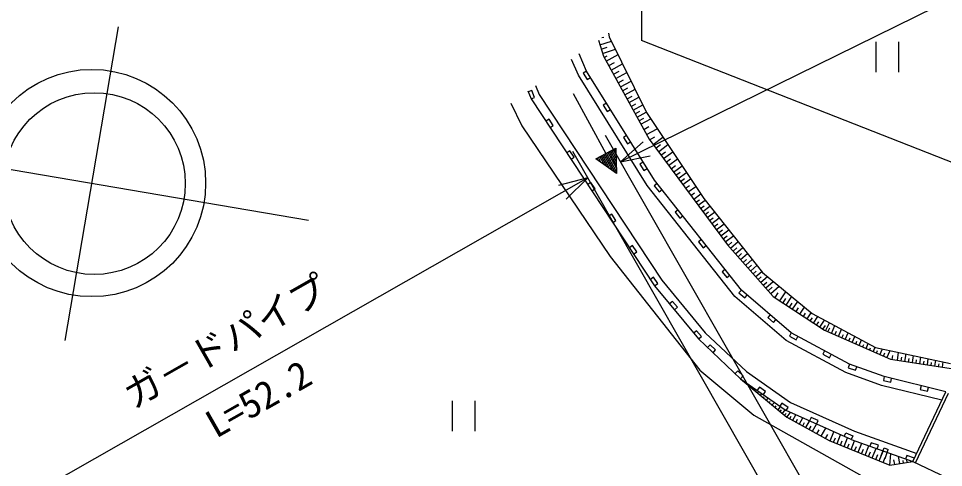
# Model space of a CAD drawing. Units: millimetres, scale not verified. Extents: x 40000 to 680000, y 20000 to 380000.
# Drawn here: x 269640 to 330638, y 318807 to 348446 of the extents above; entities that cross this region are included whole.
import ezdxf
from ezdxf.enums import TextEntityAlignment as Align

# ---------------------------------------------------------------- set-up
doc = ezdxf.new("R2010")
doc.units = ezdxf.units.MM
doc.header["$LTSCALE"] = 1000
for name, color, linetype, lineweight in [('M-BGD', 7, 'Continuous', 25), ('M-BMK-SRVR', 3, 'Continuous', 25), ('M-STR-STRC', 7, 'Continuous', 25)]:
    doc.layers.add(name, color=color, linetype=linetype, lineweight=lineweight)
doc.styles.add('@ＭＳ ゴシック', font='')
doc.styles.add('ＭＳ ゴシック', font='')
doc.styles.get('@ＭＳ ゴシック').set_extended_font_data('@MS Gothic')
doc.styles.get('ＭＳ ゴシック').set_extended_font_data('MS Gothic')

msp = doc.modelspace()

# ---------------------------------------------------------------- linework, layer by layer
at = {"layer": 'M-BGD'}
for p, q in [((272713, 327191), (276234, 347893)), ((308115, 347181), (308233, 347219)), ((308540, 347487), (308598, 347244)), ((308598, 347244), (311047, 342246)), ((307881, 347013), (308217, 345959)), ((307976, 346716), (308737, 346959)), ((308067, 346431), (308469, 346559)), ((326170, 346903), (326170, 344903)), ((327670, 346903), (327670, 344903)), ((307096, 344974), (306616, 346102)), ((308158, 346145), (309004, 346415)), ((308217, 345959), (311225, 340478)), ((308262, 345878), (308452, 345983)), ((308398, 345630), (309179, 346058)), ((306562, 344696), (306117, 345743)), ((308559, 345337), (308942, 345547)), ((308719, 345044), (309473, 345458)), ((311089, 337425), (306562, 344696)), ((307096, 344974), (306884, 344842)), ((306884, 344842), (307148, 344418)), ((311581, 337770), (307096, 344974)), ((308875, 344761), (309245, 344965)), ((309030, 344479), (309757, 344878)), ((307148, 344418), (307360, 344550)), ((309179, 344206), (309537, 344402)), ((309329, 343933), (310031, 344318)), ((303232, 343666), (303445, 343139)), ((303490, 343696), (303258, 343602)), ((303677, 343232), (303490, 343696)), ((303734, 344027), (303979, 343419)), ((306227, 343498), (308368, 339539)), ((309474, 343670), (309819, 343859)), ((309618, 343406), (310296, 343778)), ((302117, 342863), (302831, 341349)), ((303445, 343139), (303677, 343232)), ((303445, 343139), (311584, 330810)), ((303979, 343419), (312067, 331167)), ((308417, 342852), (308205, 342720)), ((309767, 343134), (310100, 343317)), ((309902, 342889), (310556, 343248)), ((310036, 342644), (310358, 342820)), ((308205, 342720), (308469, 342295)), ((308469, 342295), (308682, 342427)), ((310171, 342399), (310802, 342745)), ((310301, 342162), (310611, 342332)), ((310431, 341925), (311040, 342260)), ((311047, 342246), (314839, 336557)), ((304630, 341797), (304421, 341659)), ((304905, 341380), (304630, 341797)), ((310556, 341697), (310870, 341869)), ((310682, 341468), (311329, 341823)), ((302831, 341349), (308658, 332742)), ((304697, 341242), (304905, 341380)), ((310871, 341123), (311205, 341306)), ((311060, 340778), (311767, 341165)), ((309739, 340729), (309526, 340597)), ((309526, 340597), (309791, 340173)), ((311225, 340478), (316400, 333503)), ((311256, 340437), (311611, 340632)), ((311488, 340123), (312140, 340607)), ((307708, 339182), (309027, 339896)), ((309042, 339449), (308851, 339801)), ((309034, 339672), (308939, 339848)), ((309027, 339896), (309081, 338220)), ((309791, 340173), (310003, 340305)), ((311663, 339888), (311983, 340125)), ((311837, 339653), (312465, 340118)), ((306007, 339711), (305799, 339573)), ((306283, 339293), (306007, 339711)), ((306074, 339156), (306283, 339293)), ((309081, 338220), (307708, 339182)), ((307891, 339054), (307796, 339230)), ((308074, 338926), (307884, 339278)), ((308257, 338797), (307972, 339325)), ((308440, 338669), (308060, 339373)), ((308623, 338541), (308148, 339420)), ((308806, 338412), (308236, 339468)), ((308989, 338284), (308324, 339515)), ((309077, 338332), (308412, 339563)), ((309070, 338555), (308499, 339611)), ((309063, 338779), (308587, 339658)), ((309056, 339002), (308675, 339706)), ((309049, 339226), (308763, 339753)), ((312006, 339426), (312314, 339654)), ((312174, 339199), (312779, 339648)), ((312342, 338972), (312639, 339192)), ((312511, 338745), (313093, 339177)), ((310829, 338964), (310617, 338832)), ((310617, 338832), (310881, 338407)), ((312672, 338527), (312958, 338739)), ((312834, 338309), (313394, 338724)), ((310881, 338407), (311093, 338540)), ((312990, 338099), (313265, 338303)), ((313146, 337889), (313685, 338289)), ((307385, 337624), (307176, 337487)), ((307660, 337207), (307385, 337624)), ((316878, 330101), (311089, 337425)), ((311765, 337549), (311569, 337394)), ((311569, 337394), (311879, 337001)), ((317313, 330518), (311581, 337770)), ((313296, 337687), (313560, 337883)), ((313446, 337485), (313964, 337869)), ((313626, 337242), (313880, 337431)), ((313806, 337000), (314300, 337366)), ((307452, 337069), (307660, 337207)), ((311879, 337001), (312075, 337156)), ((313986, 336757), (314226, 336935)), ((314166, 336514), (314635, 336863)), ((314315, 336313), (314545, 336484)), ((314464, 336113), (314922, 336453)), ((314839, 336557), (318711, 331674)), ((308762, 335538), (308553, 335400)), ((309038, 335121), (308762, 335538)), ((313131, 335809), (312935, 335654)), ((312935, 335654), (313245, 335262)), ((314613, 335912), (314845, 336084)), ((314762, 335711), (315233, 336061)), ((314911, 335510), (315149, 335687)), ((315060, 335310), (315544, 335669)), ((308829, 334983), (309038, 335121)), ((313245, 335262), (313441, 335417)), ((315209, 335109), (315454, 335291)), ((315358, 334908), (315854, 335277)), ((315507, 334707), (315758, 334894)), ((315656, 334506), (316165, 334885)), ((315804, 334306), (316063, 334497)), ((315953, 334105), (316476, 334493)), ((314681, 333848), (314485, 333693)), ((314485, 333693), (314795, 333300)), ((316102, 333904), (316367, 334100)), ((316251, 333703), (316787, 334101)), ((316432, 333466), (316684, 333689)), ((316598, 333279), (317092, 333716)), ((310139, 333452), (309931, 333314)), ((310415, 333034), (310139, 333452)), ((314795, 333300), (314991, 333455)), ((316400, 333503), (319416, 330098)), ((316764, 333092), (317006, 333306)), ((316930, 332905), (317403, 333324)), ((308658, 332742), (314566, 325229)), ((310206, 332897), (310415, 333034)), ((317095, 332718), (317327, 332923)), ((317261, 332531), (317714, 332932)), ((317427, 332343), (317648, 332540)), ((317593, 332156), (318025, 332539)), ((316232, 331886), (316035, 331731)), ((317759, 331969), (317970, 332156)), ((317924, 331782), (318336, 332147)), ((311517, 331365), (311308, 331227)), ((311792, 330948), (311517, 331365)), ((316035, 331731), (316345, 331339)), ((316345, 331339), (316542, 331494)), ((318090, 331595), (318291, 331773)), ((318256, 331408), (318648, 331755)), ((318422, 331221), (318624, 331400)), ((318587, 331033), (319021, 331418)), ((318711, 331674), (321975, 328976)), ((311584, 330810), (311792, 330948)), ((311584, 330810), (314483, 327293)), ((312067, 331167), (314922, 327704)), ((318753, 330846), (318985, 331051)), ((318919, 330659), (319411, 331095)), ((319085, 330472), (319346, 330703)), ((319250, 330285), (319801, 330773)), ((320254, 327200), (316878, 330101)), ((317313, 330518), (317150, 330329)), ((317150, 330329), (317529, 330003)), ((320595, 327698), (317313, 330518)), ((317529, 330003), (317692, 330192)), ((319416, 330098), (322791, 327862)), ((319534, 330020), (319739, 330329)), ((319853, 329808), (320248, 330404)), ((320270, 329532), (320635, 330084)), ((312768, 329767), (312575, 329608)), ((313086, 329381), (312768, 329767)), ((320061, 329670), (320251, 329957)), ((320478, 329394), (320654, 329659)), ((320687, 329256), (321023, 329763)), ((321166, 328939), (321468, 329395)), ((312893, 329222), (313086, 329381)), ((319209, 328889), (319046, 328699)), ((320926, 329097), (321087, 329340)), ((321405, 328780), (321547, 328994)), ((321645, 328621), (321913, 329027)), ((321975, 328976), (326158, 326736)), ((319046, 328699), (319425, 328374)), ((319425, 328374), (319588, 328563)), ((321853, 328483), (321989, 328689)), ((322062, 328345), (322347, 328776)), ((322270, 328207), (322419, 328433)), ((322478, 328069), (322790, 328539)), ((322687, 327931), (322849, 328176)), ((322849, 327837), (323122, 328361)), ((323245, 327662), (323471, 328175)), ((314358, 327838), (314165, 327679)), ((314676, 327452), (314358, 327838)), ((314922, 327704), (317637, 325135)), ((320595, 327698), (320477, 327478)), ((324445, 325626), (320595, 327698)), ((322791, 327862), (327135, 325950)), ((323016, 327763), (323133, 328028)), ((323474, 327561), (323583, 327809)), ((323703, 327461), (323913, 327938)), ((323932, 327360), (324033, 327590)), ((324160, 327259), (324355, 327701)), ((314483, 327293), (314676, 327452)), ((314483, 327293), (317256, 324669)), ((324200, 325076), (320254, 327200)), ((320477, 327478), (320917, 327241)), ((320917, 327241), (321036, 327461)), ((324389, 327159), (324483, 327371)), ((324618, 327058), (324797, 327464)), ((324847, 326957), (324932, 327152)), ((325076, 326856), (325239, 327228)), ((325533, 326655), (325681, 326991)), ((315249, 326913), (315077, 326731)), ((315612, 326569), (315249, 326913)), ((315440, 326387), (315612, 326569)), ((322797, 326513), (322678, 326293)), ((325304, 326756), (325382, 326932)), ((325762, 326554), (325832, 326713)), ((325991, 326453), (326123, 326754)), ((326158, 326736), (331092, 325677)), ((326220, 326353), (326294, 326522)), ((326448, 326252), (326618, 326637)), ((326677, 326151), (326772, 326367)), ((326906, 326050), (327117, 326530)), ((327596, 325879), (327677, 326410)), ((322678, 326293), (323119, 326056)), ((323119, 326056), (323237, 326276)), ((327135, 325950), (331303, 325313)), ((327246, 325933), (327288, 326205)), ((327843, 325841), (327883, 326099)), ((328090, 325804), (328167, 326305)), ((328337, 325766), (328375, 326009)), ((328585, 325728), (328657, 326200)), ((328832, 325690), (328867, 325919)), ((329079, 325653), (329146, 326095)), ((329326, 325615), (329359, 325828)), ((329573, 325577), (329636, 325990)), ((329820, 325539), (329851, 325738)), ((330067, 325502), (330126, 325884)), ((330562, 325426), (330616, 325779)), ((314566, 325229), (318134, 322255)), ((316893, 325013), (317065, 325194)), ((317065, 325194), (317428, 324851)), ((317637, 325135), (320548, 323095)), ((324445, 325626), (324361, 325391)), ((324361, 325391), (324831, 325222)), ((326734, 324804), (324445, 325626)), ((324831, 325222), (324916, 325457)), ((330314, 325464), (330343, 325648)), ((317428, 324851), (317256, 324669)), ((317256, 324669), (320306, 322140)), ((317256, 324669), (320252, 322570)), ((317420, 324534), (317431, 324547)), ((326560, 324228), (324200, 325076)), ((326734, 324804), (326674, 324561)), ((326674, 324561), (327160, 324441)), ((330794, 323804), (326734, 324804)), ((327160, 324441), (327219, 324684)), ((317612, 324374), (317624, 324388)), ((317805, 324214), (317841, 324259)), ((317997, 324055), (318022, 324085)), ((318189, 323895), (318252, 323971)), ((318499, 324115), (318355, 323911)), ((318908, 323828), (318499, 324115)), ((330532, 323250), (326560, 324228)), ((329161, 324206), (329102, 323963)), ((329102, 323963), (329587, 323843)), ((329587, 323843), (329647, 324086)), ((318382, 323736), (318420, 323781)), ((318574, 323576), (318663, 323683)), ((318765, 323624), (318908, 323828)), ((318767, 323416), (318818, 323478)), ((318959, 323257), (319074, 323395)), ((328613, 319194), (330794, 323804)), ((328794, 319109), (330975, 323718)), ((298239, 323208), (298239, 321208)), ((299739, 323208), (299739, 321208)), ((319152, 323097), (319215, 323174)), ((319344, 322938), (319485, 323107)), ((319536, 322778), (319613, 322871)), ((319729, 322619), (319896, 322820)), ((319986, 323062), (319842, 322857)), ((320395, 322775), (319986, 323062)), ((320252, 322570), (320395, 322775)), ((320548, 323095), (324773, 321217)), ((330524, 322764), (330522, 322763)), ((330524, 322764), (330522, 322763)), ((318134, 322255), (326144, 317745)), ((319873, 322499), (319963, 322607)), ((320018, 322379), (320204, 322604)), ((320162, 322259), (320252, 322368)), ((324549, 320660), (320252, 322570)), ((320306, 322140), (320552, 322436)), ((320306, 322140), (323101, 320592)), ((320501, 322032), (320595, 322202)), ((320695, 321924), (320895, 322284)), ((321133, 321682), (321353, 322080)), ((321909, 322107), (321808, 321879)), ((322366, 321904), (321909, 322107)), ((320914, 321803), (321019, 321993)), ((321352, 321561), (321467, 321770)), ((321570, 321440), (321812, 321877)), ((321789, 321319), (321915, 321547)), ((322008, 321198), (322271, 321673)), ((322265, 321675), (322366, 321904)), ((322294, 321039), (322430, 321287)), ((322580, 320881), (322870, 321406)), ((322865, 320723), (323013, 320989)), ((323154, 320571), (323399, 321171)), ((323617, 320382), (323856, 320968)), ((324092, 320863), (324194, 321092)), ((324194, 321092), (324651, 320889)), ((324651, 320889), (324549, 320660)), ((324773, 321217), (328871, 319739)), ((323101, 320592), (327089, 318965)), ((323385, 320476), (323506, 320773)), ((323848, 320287), (323966, 320577)), ((324080, 320193), (324313, 320765)), ((324311, 320099), (324426, 320381)), ((324543, 320004), (324777, 320578)), ((324549, 320660), (328613, 319194)), ((325006, 319815), (325248, 320408)), ((325876, 320447), (325791, 320212)), ((326346, 320278), (325876, 320447)), ((326261, 320043), (326346, 320278)), ((324774, 319910), (324893, 320202)), ((325237, 319721), (325360, 320022)), ((325469, 319626), (325718, 320239)), ((325700, 319532), (325827, 319843)), ((325932, 319438), (326189, 320069)), ((326168, 319341), (326299, 319661)), ((326405, 319245), (326670, 319895)), ((326530, 319590), (326717, 320109)), ((326717, 320109), (326999, 320007)), ((326783, 319407), (326999, 320007)), ((327089, 318965), (327166, 319716)), ((326649, 319145), (326784, 319475)), ((327089, 318965), (328613, 319194)), ((327418, 319015), (327373, 319315)), ((327748, 319064), (327677, 319532)), ((327995, 319101), (327970, 319268)), ((328227, 319599), (328143, 319364)), ((328242, 319138), (328212, 319339)), ((328720, 319421), (328227, 319599)), ((328489, 319176), (328484, 319209)), ((328613, 319194), (330836, 318143))]:
    msp.add_line(p, q, dxfattribs=at)
msp.add_arc((708591, -325623), 734693, 118.62305, 120.96679, dxfattribs=at)
msp.add_open_spline([(328094, 308667), (328103, 308672), (328127, 308687), (328135, 308692), (328156, 308705), (328218, 308743), (328238, 308755), (328266, 308772), (328348, 308823), (328375, 308839), (328403, 308857), (328488, 308909), (328516, 308926), (328541, 308941), (328614, 308987), (328639, 309002), (328660, 309015), (328724, 309054), (328745, 309067), (328764, 309079), (328822, 309115), (328842, 309127), (328861, 309138), (328919, 309174), (328938, 309186), (328958, 309198), (329018, 309235), (329039, 309248), (329060, 309261), (329123, 309299), (329144, 309312), (329165, 309326), (329230, 309365), (329252, 309379), (329273, 309392), (329338, 309432), (329360, 309445), (329381, 309458), (329445, 309498), (329466, 309511), (329488, 309524), (329551, 309563), (329572, 309576), (329593, 309589), (329656, 309627), (329677, 309640), (329698, 309653), (329761, 309692), (329782, 309705), (329803, 309718), (329866, 309756), (329887, 309769), (329908, 309782), (329971, 309821), (329993, 309834), (330014, 309847), (330077, 309886), (330098, 309899), (330119, 309912), (330183, 309951), (330204, 309964), (330225, 309977), (330289, 310016), (330310, 310029), (330331, 310042), (330394, 310081), (330415, 310094), (330436, 310107), (330500, 310146), (330521, 310159), (330542, 310172), (330605, 310211), (330626, 310224), (330648, 310237), (330711, 310276), (330732, 310289), (330753, 310302), (330817, 310341), (330838, 310354), (330859, 310367), (330922, 310405), (330943, 310418), (330965, 310431), (331028, 310470), (331049, 310483), (331070, 310496), (331134, 310535), (331155, 310548), (331176, 310561), (331239, 310600), (331260, 310613), (331282, 310626), (331345, 310665), (331366, 310678), (331387, 310691), (331451, 310730), (331472, 310743), (331493, 310756), (331556, 310795), (331578, 310808), (331599, 310821), (331662, 310860), (331683, 310873), (331705, 310886), (331768, 310925), (331789, 310938), (331810, 310951), (331874, 310990), (331895, 311003), (331916, 311016), (331980, 311054), (332001, 311067), (332022, 311080), (332085, 311119), (332107, 311132), (332128, 311145), (332191, 311184), (332212, 311197), (332234, 311210), (332297, 311249), (332318, 311262), (332339, 311275), (332403, 311314), (332424, 311327), (332445, 311340), (332509, 311379), (332530, 311392), (332551, 311405), (332615, 311444), (332636, 311457), (332657, 311470), (332720, 311509), (332742, 311522), (332763, 311535), (332826, 311574), (332848, 311587), (332869, 311600), (332932, 311638), (332953, 311651), (332975, 311664), (333038, 311703), (333059, 311716), (333081, 311729), (333144, 311768), (333165, 311781), (333187, 311794), (333250, 311833), (333271, 311846), (333292, 311859), (333356, 311898), (333377, 311911), (333398, 311924), (333462, 311963), (333483, 311976), (333504, 311989), (333568, 312028), (333589, 312041), (333610, 312054), (333674, 312093), (333695, 312106), (333716, 312119), (333780, 312157), (333801, 312170), (333823, 312183), (333886, 312222), (333907, 312235), (333929, 312248), (333992, 312287), (334013, 312300), (334035, 312313), (334098, 312352), (334120, 312365), (334141, 312378), (334204, 312417), (334226, 312430), (334247, 312443), (334311, 312482), (334332, 312495), (334353, 312508), (334417, 312546), (334438, 312559), (334459, 312572), (334523, 312611), (334544, 312624), (334565, 312637), (334629, 312676), (334650, 312689), (334671, 312702), (334735, 312741), (334756, 312754), (334778, 312767), (334841, 312806), (334863, 312819), (334884, 312832), (334948, 312871), (334969, 312883), (334990, 312896), (335054, 312935), (335075, 312948), (335096, 312961), (335160, 313000), (335181, 313013), (335203, 313026), (335266, 313065), (335288, 313078), (335309, 313091), (335373, 313130), (335394, 313143), (335415, 313156), (335479, 313194), (335500, 313207), (335521, 313220), (335585, 313259), (335606, 313272), (335628, 313285), (335692, 313324), (335713, 313337), (335734, 313350), (335798, 313389), (335819, 313402), (335840, 313415), (335904, 313453), (335926, 313466), (335947, 313479), (336011, 313518), (336032, 313531), (336053, 313544), (336117, 313583), (336138, 313596), (336160, 313609), (336223, 313648), (336245, 313661), (336266, 313673), (336330, 313712), (336351, 313725), (336372, 313738), (336436, 313777), (336458, 313790), (336479, 313803), (336543, 313842), (336564, 313855), (336585, 313868), (336649, 313906), (336671, 313919), (336692, 313932), (336756, 313971), (336777, 313984), (336798, 313997), (336862, 314036), (336884, 314049), (336905, 314062), (336969, 314100), (336990, 314113), (337012, 314126), (337076, 314165), (337097, 314178), (337118, 314191), (337182, 314230), (337203, 314243), (337225, 314255), (337289, 314294), (337310, 314307), (337331, 314320), (337395, 314359), (337417, 314372), (337438, 314385), (337502, 314423), (337523, 314436), (337545, 314449), (337609, 314488), (337630, 314501), (337651, 314514), (337715, 314553), (337737, 314566), (337758, 314578), (337822, 314617), (337843, 314630), (337865, 314643), (337929, 314682), (337950, 314695), (337972, 314708), (338036, 314746), (338057, 314759), (338078, 314772), (338142, 314811), (338164, 314824), (338185, 314837), (338249, 314875), (338271, 314888), (338292, 314901), (338356, 314940), (338377, 314953), (338399, 314966), (338463, 315004), (338484, 315017), (338506, 315030), (338570, 315069), (338591, 315082), (338612, 315095), (338677, 315133), (338698, 315146), (338719, 315159), (338783, 315198), (338805, 315211), (338826, 315224), (338890, 315262), (338912, 315275), (338933, 315288), (338997, 315327), (339019, 315340), (339040, 315353), (339104, 315391), (339126, 315404), (339147, 315417), (339211, 315456), (339233, 315468), (339254, 315481), (339318, 315520), (339340, 315533), (339361, 315546), (339425, 315584), (339447, 315597), (339468, 315610), (339532, 315649), (339554, 315662), (339575, 315675), (339639, 315713), (339661, 315726), (339682, 315739), (339747, 315777), (339768, 315790), (339789, 315803), (339854, 315842), (339875, 315855), (339896, 315868), (339961, 315906), (339982, 315919), (340004, 315932), (340068, 315970), (340089, 315983), (340111, 315996), (340175, 316035), (340197, 316048), (340218, 316060), (340282, 316099), (340304, 316112), (340325, 316125), (340390, 316163), (340411, 316176), (340432, 316189), (340497, 316228), (340518, 316240), (340540, 316253), (340604, 316292), (340626, 316305), (340647, 316317), (340711, 316356), (340733, 316369), (340754, 316382), (340819, 316420), (340840, 316433), (340862, 316446), (340926, 316484), (340948, 316497), (340969, 316510), (341033, 316549), (341055, 316561), (341076, 316574), (341141, 316613), (341162, 316626), (341184, 316638), (341248, 316677), (341270, 316690), (341291, 316702), (341356, 316741), (341377, 316754), (341399, 316767), (341463, 316805), (341485, 316818), (341506, 316831), (341571, 316869), (341592, 316882), (341614, 316895), (341678, 316933), (341700, 316946), (341721, 316959), (341786, 316997), (341807, 317010), (341829, 317023), (341893, 317061), (341915, 317074), (341936, 317087), (342001, 317125), (342022, 317138), (342044, 317151), (342108, 317189), (342130, 317202), (342152, 317215), (342216, 317253), (342238, 317266), (342259, 317279), (342324, 317317), (342345, 317330), (342367, 317343), (342432, 317381), (342453, 317394), (342475, 317407), (342539, 317445), (342561, 317458), (342582, 317471), (342647, 317509), (342669, 317522), (342690, 317535), (342755, 317573), (342776, 317586), (342798, 317598), (342863, 317637), (342884, 317650), (342906, 317662), (342970, 317701), (342992, 317713), (343013, 317726), (343078, 317764), (343100, 317777), (343121, 317790), (343186, 317828), (343208, 317841), (343229, 317854), (343294, 317892), (343316, 317905), (343337, 317918), (343402, 317956), (343423, 317969), (343445, 317981), (343510, 318020), (343531, 318032), (343553, 318045), (343618, 318083), (343639, 318096), (343661, 318109), (343726, 318147), (343747, 318160), (343769, 318172), (343834, 318211), (343855, 318223), (343877, 318236), (343942, 318274), (343964, 318287), (343985, 318300), (344050, 318338), (344072, 318351), (344093, 318363), (344158, 318402), (344180, 318414), (344201, 318427), (344266, 318465), (344288, 318478), (344309, 318491), (344374, 318529), (344396, 318541), (344418, 318554), (344483, 318592), (344504, 318605), (344526, 318618), (344591, 318656), (344612, 318669), (344634, 318681), (344699, 318719), (344721, 318732), (344742, 318745), (344807, 318783), (344829, 318796), (344851, 318808), (344916, 318846), (344937, 318859), (344959, 318872), (345024, 318910), (345046, 318922), (345067, 318935), (345132, 318973), (345154, 318986), (345176, 318999), (345241, 319037), (345262, 319049), (345284, 319062), (345349, 319100), (345371, 319113), (345393, 319125), (345458, 319163), (345479, 319176), (345501, 319189), (345566, 319227), (345588, 319239), (345609, 319252), (345675, 319290), (345696, 319303), (345718, 319315), (345783, 319353), (345805, 319366), (345827, 319379), (345892, 319416), (345913, 319429), (345935, 319442), (346000, 319480), (346022, 319492), (346044, 319505), (346109, 319543), (346131, 319556), (346152, 319568), (346218, 319606), (346239, 319619), (346261, 319631), (346326, 319669), (346348, 319682), (346370, 319695), (346435, 319732), (346457, 319745), (346478, 319758), (346544, 319795), (346565, 319808), (346587, 319821), (346652, 319859), (346674, 319871), (346696, 319884), (346761, 319922), (346783, 319934), (346805, 319947), (346870, 319985), (346892, 319997), (346914, 320010), (346979, 320048), (347001, 320060), (347023, 320073), (347088, 320111), (347110, 320123), (347132, 320136), (347197, 320174), (347219, 320186), (347241, 320199), (347306, 320237), (347327, 320249), (347349, 320262), (347414, 320299), (347436, 320312), (347457, 320324), (347522, 320362), (347544, 320374), (347566, 320387), (347631, 320424), (347653, 320437), (347675, 320450), (347741, 320488), (347764, 320500), (347786, 320513), (347853, 320552), (347875, 320565), (347898, 320578), (347964, 320616), (347987, 320629), (348009, 320641), (348074, 320679), (348096, 320691), (348117, 320703), (348179, 320739), (348200, 320751), (348220, 320763), (348280, 320797), (348299, 320808), (348320, 320820), (348380, 320855), (348400, 320866), (348422, 320879), (348488, 320916), (348510, 320929), (348535, 320944), (348612, 320987), (348637, 321002), (348667, 321019), (348754, 321069), (348784, 321085), (348812, 321102), (348897, 321150), (348925, 321166), (348947, 321179), (349011, 321215), (349033, 321228), (349041, 321232), (349066, 321247), (349075, 321252)], degree=3, knots=[0, 0, 0, 0, 1, 1, 1, 2, 2, 2, 3, 3, 3, 4, 4, 4, 5, 5, 5, 6, 6, 6, 7, 7, 7, 8, 8, 8, 9, 9, 9, 10, 10, 10, 11, 11, 11, 12, 12, 12, 13, 13, 13, 14, 14, 14, 15, 15, 15, 16, 16, 16, 17, 17, 17, 18, 18, 18, 19, 19, 19, 20, 20, 20, 21, 21, 21, 22, 22, 22, 23, 23, 23, 24, 24, 24, 25, 25, 25, 26, 26, 26, 27, 27, 27, 28, 28, 28, 29, 29, 29, 30, 30, 30, 31, 31, 31, 32, 32, 32, 33, 33, 33, 34, 34, 34, 35, 35, 35, 36, 36, 36, 37, 37, 37, 38, 38, 38, 39, 39, 39, 40, 40, 40, 41, 41, 41, 42, 42, 42, 43, 43, 43, 44, 44, 44, 45, 45, 45, 46, 46, 46, 47, 47, 47, 48, 48, 48, 49, 49, 49, 50, 50, 50, 51, 51, 51, 52, 52, 52, 53, 53, 53, 54, 54, 54, 55, 55, 55, 56, 56, 56, 57, 57, 57, 58, 58, 58, 59, 59, 59, 60, 60, 60, 61, 61, 61, 62, 62, 62, 63, 63, 63, 64, 64, 64, 65, 65, 65, 66, 66, 66, 67, 67, 67, 68, 68, 68, 69, 69, 69, 70, 70, 70, 71, 71, 71, 72, 72, 72, 73, 73, 73, 74, 74, 74, 75, 75, 75, 76, 76, 76, 77, 77, 77, 78, 78, 78, 79, 79, 79, 80, 80, 80, 81, 81, 81, 82, 82, 82, 83, 83, 83, 84, 84, 84, 85, 85, 85, 86, 86, 86, 87, 87, 87, 88, 88, 88, 89, 89, 89, 90, 90, 90, 91, 91, 91, 92, 92, 92, 93, 93, 93, 94, 94, 94, 95, 95, 95, 96, 96, 96, 97, 97, 97, 98, 98, 98, 99, 99, 99, 100, 100, 100, 101, 101, 101, 102, 102, 102, 103, 103, 103, 104, 104, 104, 105, 105, 105, 106, 106, 106, 107, 107, 107, 108, 108, 108, 109, 109, 109, 110, 110, 110, 111, 111, 111, 112, 112, 112, 113, 113, 113, 114, 114, 114, 115, 115, 115, 116, 116, 116, 117, 117, 117, 118, 118, 118, 119, 119, 119, 120, 120, 120, 121, 121, 121, 122, 122, 122, 123, 123, 123, 124, 124, 124, 125, 125, 125, 126, 126, 126, 127, 127, 127, 128, 128, 128, 129, 129, 129, 130, 130, 130, 131, 131, 131, 132, 132, 132, 133, 133, 133, 134, 134, 134, 135, 135, 135, 136, 136, 136, 137, 137, 137, 138, 138, 138, 139, 139, 139, 140, 140, 140, 141, 141, 141, 142, 142, 142, 143, 143, 143, 144, 144, 144, 145, 145, 145, 146, 146, 146, 147, 147, 147, 148, 148, 148, 149, 149, 149, 150, 150, 150, 151, 151, 151, 152, 152, 152, 153, 153, 153, 154, 154, 154, 155, 155, 155, 156, 156, 156, 157, 157, 157, 158, 158, 158, 159, 159, 159, 160, 160, 160, 161, 161, 161, 162, 162, 162, 163, 163, 163, 164, 164, 164, 165, 165, 165, 166, 166, 166, 167, 167, 167, 168, 168, 168, 169, 169, 169, 170, 170, 170, 171, 171, 171, 172, 172, 172, 173, 173, 173, 174, 174, 174, 175, 175, 175, 176, 176, 176, 177, 177, 177, 178, 178, 178, 179, 179, 179, 180, 180, 180, 181, 181, 181, 182, 182, 182, 183, 183, 183, 184, 184, 184, 185, 185, 185, 186, 186, 186, 187, 187, 187, 188, 188, 188, 189, 189, 189, 190, 190, 190, 191, 191, 191, 192, 192, 192, 193, 193, 193, 194, 194, 194, 195, 195, 195, 196, 196, 196, 196], dxfattribs=at)
at = {"layer": 'M-BMK-SRVR'}
msp.add_line((288768, 335111), (256207, 340649), dxfattribs=at)
for centre, radius in [((274481, 337584), 7500), ((274635, 337549), 6000)]:
    msp.add_circle(centre, radius, dxfattribs=at)
at = {"layer": 'M-STR-STRC'}
for p, q in [((369583, 368625), (309337, 338994)), ((310729, 348998), (310729, 346998)), ((360827, 327273), (310729, 346998)), ((325126, 311300), (308346, 340731)), ((310842, 340311), (309337, 338994)), ((323082, 310042), (306191, 339671)), ((309337, 338994), (311299, 339382)), ((307181, 337933), (261832, 312080)), ((307181, 337933), (305246, 337426)), ((305759, 336527), (307181, 337933))]:
    msp.add_line(p, q, dxfattribs=at)

# ---------------------------------------------------------------- texts
at = {"layer": 'M-STR-STRC', "style": 'ＭＳ ゴシック'}
msp.add_text('ガ－ドパイプ', height=1833, rotation=29.687, dxfattribs=at).set_placement((284011, 325875), align=Align.BOTTOM_CENTER)
at = {"layer": 'M-STR-STRC', "style": '@ＭＳ ゴシック'}
msp.add_text('L=52.2', height=1833, rotation=29.687, dxfattribs=at).set_placement((285002, 324138), align=Align.TOP_CENTER)

doc.saveas('drawing.dxf')
